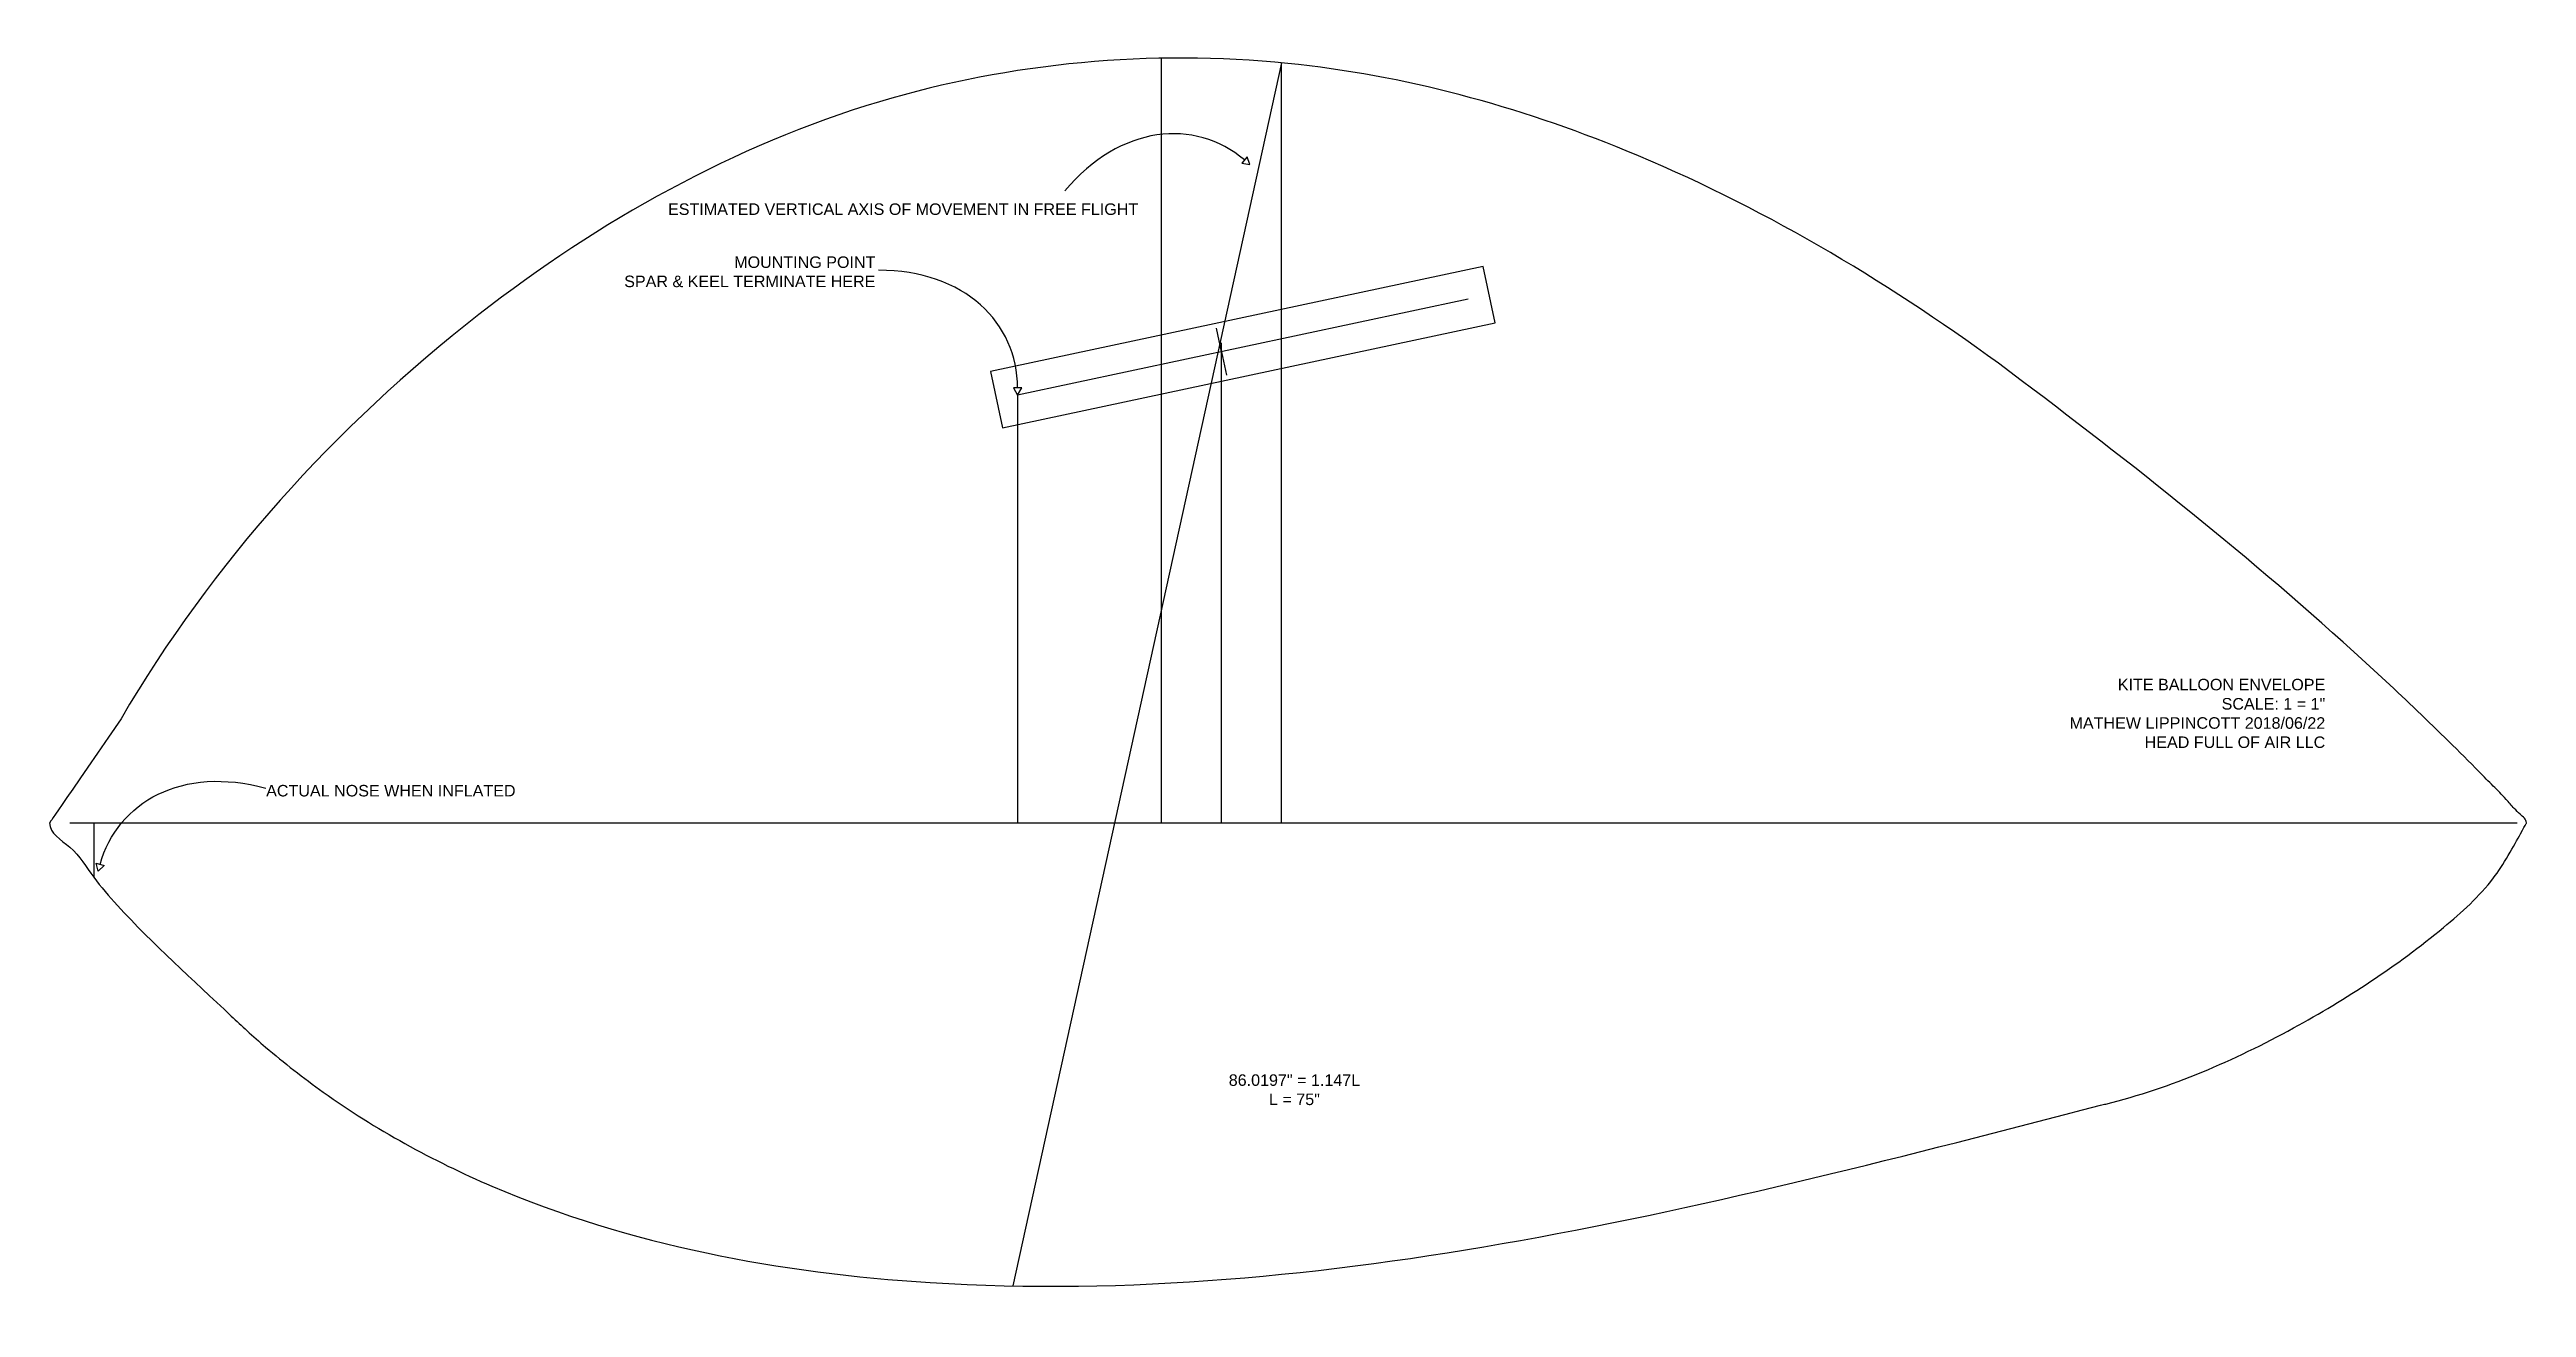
# Model space of a CAD drawing. Header units: inches. Extents: x -0.7 to 85.3, y -16.8 to 26.8.
import ezdxf

# ---------------------------------------------------------------- set-up
doc = ezdxf.new("R2010")
doc.units = ezdxf.units.IN
doc.header["$MEASUREMENT"] = 0
doc.layers.get('0').update_dxf_attribs({"true_color": 0xffffff})
for name, color, linetype, lineweight, true_color in [('annotation', 3, 'Continuous', 25, 0x00ff00), ('attachment', 4, 'Continuous', 25, 0x00ffff), ('dimensions', 253, 'Continuous', 25, 0xa0a0a4), ('reference', 6, 'Continuous', 25, 0xff00ff)]:
    doc.layers.add(name, color=color, linetype=linetype, lineweight=lineweight, true_color=true_color)
doc.styles.add('textstyle11', font='')
doc.styles.add('textstyle12', font='')
doc.styles.add('textstyle13', font='')
doc.styles.add('textstyle14', font='')
doc.styles.add('textstyle15', font='')
doc.styles.get('textstyle11').set_extended_font_data('Arial')
doc.styles.get('textstyle12').set_extended_font_data('Arial')
doc.styles.get('textstyle13').set_extended_font_data('Arial')
doc.styles.get('textstyle14').set_extended_font_data('Arial')
doc.styles.get('textstyle15').set_extended_font_data('Arial')

# ---------------------------------------------------------------- blocks, each defined once
blk = doc.blocks.new('arrow')
at = {"layer": 'annotation'}
for p, q in [((0.087, 0.15), (-0.087, 0.15)), ((-0.087, 0.15), (0, 0)), ((0, 0), (0.087, 0.15))]:
    blk.add_line(p, q, dxfattribs=at)
blk.add_open_spline([(0, 0.15), (0, 1.5), (-1.1, 2.6), (-2.9, 2.6)], degree=3, dxfattribs=at)
blk = doc.blocks.new('patch')
at = {"layer": 'attachment', "flags": 128}
blk.add_lwpolyline([(-8.75, -1), (8.75, -1), (8.75, 1), (-8.75, 1)], close=True, dxfattribs=at)

msp = doc.modelspace()

# ---------------------------------------------------------------- linework, layer by layer
msp.add_line((0, 0), (0.833, 0))
for points, knots in [([(66.981, 15.953), (62.973, 18.877), (55.143, 23.536), (41.705, 27.223), (27.298, 25.893), (12.833, 17.771), (4.933, 9.005), (1.783, 3.612)], [0, 0, 0, 0, 14.883576, 27.02139, 41.265572, 57.017493, 75.755061, 75.755061, 75.755061, 75.755061]), ([(66.981, 15.953), (62.973, 18.877), (55.143, 23.536), (41.705, 27.223), (27.298, 25.893), (12.833, 17.771), (4.933, 9.005), (1.783, 3.612)], [0, 0, 0, 0, 14.883576, 27.02139, 41.265572, 57.017493, 75.755061, 75.755061, 75.755061, 75.755061]), ([(85.32, 0), (85.32, 0.124), (85.105, 0.28), (84.867, 0.53), (84.568, 0.877), (84.153, 1.286), (82.436, 3.04), (76.984, 8.247), (71.228, 12.783), (66.981, 15.953)], [0, 0, 0, 0, 0.373168, 0.656006, 1.081495, 1.728368, 2.410208, 8.440528, 24.340056, 24.340056, 24.340056, 24.340056]), ([(-0.7, 0), (-0.7, -0.365), (0.188, -0.853), (0.782, -1.886), (2.593, -3.944), (4.459, -5.609), (6.182, -7.242), (7.219, -8.154), (9.876, -10.232), (17.197, -14.245), (38.458, -18.175), (57.263, -13.24), (70.528, -9.803)], [0, 0, 0, 0, 1.096424, 2.428629, 3.708064, 9.221435, 9.967954, 10.826808, 13.364616, 20.074863, 35.657797, 76.766118, 76.766118, 76.766118, 76.766118]), ([(70.711, -9.759), (72.987, -9.198), (77.107, -7.399), (81.502, -4.521), (83.683, -2.558), (84.175, -1.909)], [0, 0, 0, 0, 7.032545, 13.303147, 15.747079, 15.747079, 15.747079, 15.747079]), ([(70.711, -9.759), (72.987, -9.198), (77.107, -7.399), (81.502, -4.521), (83.683, -2.558), (84.175, -1.909)], [0, 0, 0, 0, 7.032545, 13.303147, 15.747079, 15.747079, 15.747079, 15.747079]), ([(70.528, -9.803), (70.558, -9.795), (70.619, -9.78), (70.68, -9.765), (70.711, -9.759)], [0, 0, 0, 0, 0.0921863, 0.1878522, 0.1878522, 0.1878522, 0.1878522])]:
    msp.add_open_spline(points, degree=3, knots=knots)
for points in [[(1.783, 3.612), (-0.7, 0), (-0.7, 0), (-0.7, 0)], [(84.175, -1.909), (84.498, -1.5), (85.32, 0), (85.32, 0), (85.32, 0)]]:
    msp.add_open_spline(points, degree=3)
at = {"layer": 'attachment'}
msp.add_line((48.567, 18.173), (32.917, 14.848), dxfattribs=at)
at = {"layer": 'reference'}
for p, q in [((42.083, 26.378), (32.75, -16.072)), ((37.916, 0), (37.916, 26.55)), ((42.083, -0.001), (42.083, 26.378)), ((39.999, 16.353), (39.826, 17.168)), ((39.999, 0), (39.999, 16.666)), ((39.999, 16.353), (40.173, 15.538)), ((32.917, 14.848), (32.916, -0.001)), ((0, 0), (48.332, -0.001)), ((0.833, 0), (0.833, -1.883)), ((48.332, -0.001), (84.998, 0))]:
    msp.add_line(p, q, dxfattribs=at)

# ---------------------------------------------------------------- block references
at = {"zscale": 0.85211438325, "rotation": 12}
msp.add_blockref('patch', (40.742, 16.511), dxfattribs=at)
at = {"layer": 'annotation', "xscale": 1.666635468177904, "zscale": 1.666635468177904}
for p, yscale, rotation in [((40.986, 22.851), 1.666635468177904, 50), ((0.991, -1.68), -1.666635468177904, 164.4727874585843)]:
    msp.add_blockref('arrow', p, dxfattribs=dict(at, yscale=yscale, rotation=rotation))
at = {"layer": 'annotation', "xscale": 1.666635468177904, "yscale": 1.666635468177904, "zscale": 1.666635468177904}
msp.add_blockref('arrow', (32.917, 14.848), dxfattribs=at)

# ---------------------------------------------------------------- texts
at = {"layer": 'annotation', "char_height": 0.39999, "attachment_point": 3}
for s, insert, style in [('ESTIMATED VERTICAL AXIS OF MOVEMENT IN FREE FLIGHT', (37.108, 21.501), 'textstyle13'), ('MOUNTING POINT \\PSPAR & KEEL TERMINATE HERE', (27.981, 19.661), 'textstyle11'), ('KITE BALLOON ENVELOPE\\PSCALE: 1 = 1" \\PMATHEW LIPPINCOTT 2018/06/22\\PHEAD FULL OF AIR LLC', (78.332, 5), 'textstyle12'), ('ACTUAL NOSE WHEN INFLATED', (15.484, 1.317), 'textstyle14')]:
    msp.add_mtext(s, dxfattribs=dict(at, insert=insert, style=style))
at = {"layer": 'dimensions', "insert": (42.534, -8.728), "char_height": 0.39999, "attachment_point": 2, "style": 'textstyle15'}
msp.add_mtext('86.0197" = 1.147L \\PL = 75"', dxfattribs=at)

doc.saveas('drawing.dxf')
